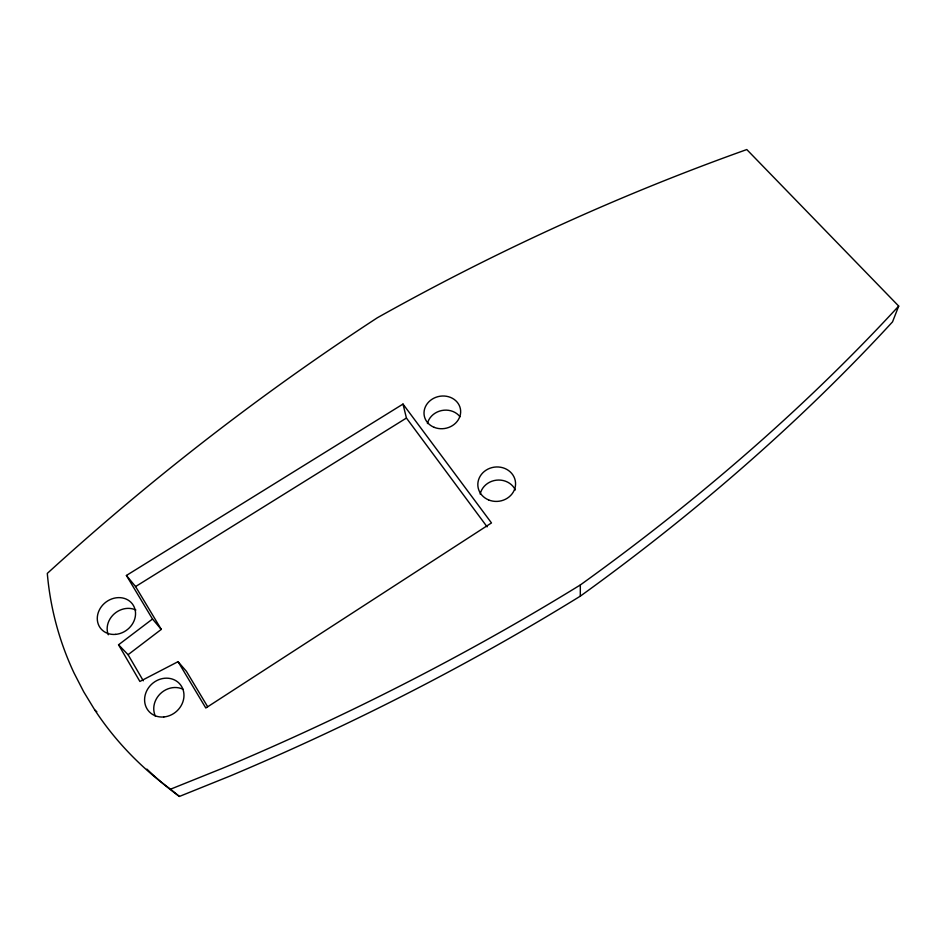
<?xml version="1.0" encoding="UTF-8"?>
<svg xmlns="http://www.w3.org/2000/svg" width="946" height="946" viewBox="0 0 946 946"><rect width="100%" height="100%" fill="white"/><g stroke="black" fill="none" stroke-linecap="round" stroke-linejoin="round"><path stroke-width="1.42" d="M580.3 596.157L580.324 584.959A1702.694 1008.874 -20.5 0 0 898.7 306.09L746.796 149.551C619.169 195.03 495.55 251.518 377.371 317.75C260.706 393.903 150.26 479.551 47.3 573.406A352.976 321.368 -17.2 0 0 74.013 672.949L83.697 691.774L94.801 710.02A352.976 321.368 -17.2 0 0 170.528 789.189L179.385 796.449L229.783 776.134A1628.693 979.122 -18.7 0 0 580.3 596.157A1674.692 1002.37 -20.6 0 0 892.539 321.853L898.7 306.09M143.295 680.789L128.077 654.703L161.269 629.409L135.574 586.567L126.409 575.464L403.008 404.072L491.482 522.937L205.802 707.998L178.049 661.668L139.89 681.463L118.557 644.782L152.507 619.027L126.409 575.464M135.574 586.567L406.425 418.037L403.008 404.072M170.528 789.189L222.074 768.448A1655.015 985.046 -18.6 0 0 580.324 584.959M94.801 710.02L96.835 711.77M118.557 644.782L128.077 654.703M178.049 661.668L186.409 671.317L207.647 706.697M152.507 619.027L161.269 629.409M406.425 418.037L487.119 526.851M108.27 634.766A19.618 17.146 -37.5 0 1 114.135 613.954A19.618 17.146 -37.5 0 1 135.869 610.016M155.475 716.37A20.221 18.08 -42.3 0 1 160.229 693.808A20.221 18.08 -42.3 0 1 183.039 689.279M427.426 423.572A18.033 16.058 -10.7 0 1 441.64 410.552A18.033 16.058 -10.7 0 1 459.981 416.76M480.19 494.108A18.518 16.933 -7.2 0 1 496.378 480.178A18.518 16.933 -7.2 0 1 515.334 489.945M179.385 796.449A345.834 316.165 -17.4 0 1 146.914 769.122M115.684 634.376A20.032 17.43 -37 0 0 133.339 605.357A20.032 17.43 -37 0 0 100.217 608.396A20.032 17.43 -37 0 0 115.684 634.376M163.824 716.962A20.658 18.412 -41.7 0 0 181.561 686.394A20.658 18.412 -41.7 0 0 147.458 689.457A20.658 18.412 -41.7 0 0 163.824 716.962M488.585 499.914A18.896 17.205 -7.2 0 0 515.511 482.413A18.896 17.205 -7.2 0 0 485.996 470.221A18.896 17.205 -7.2 0 0 488.585 499.914M434.19 427.344A18.4 16.295 -10.7 0 0 460.631 410.623A18.4 16.295 -10.7 0 0 432.204 399.141A18.4 16.295 -10.7 0 0 434.19 427.344"/></g></svg>
